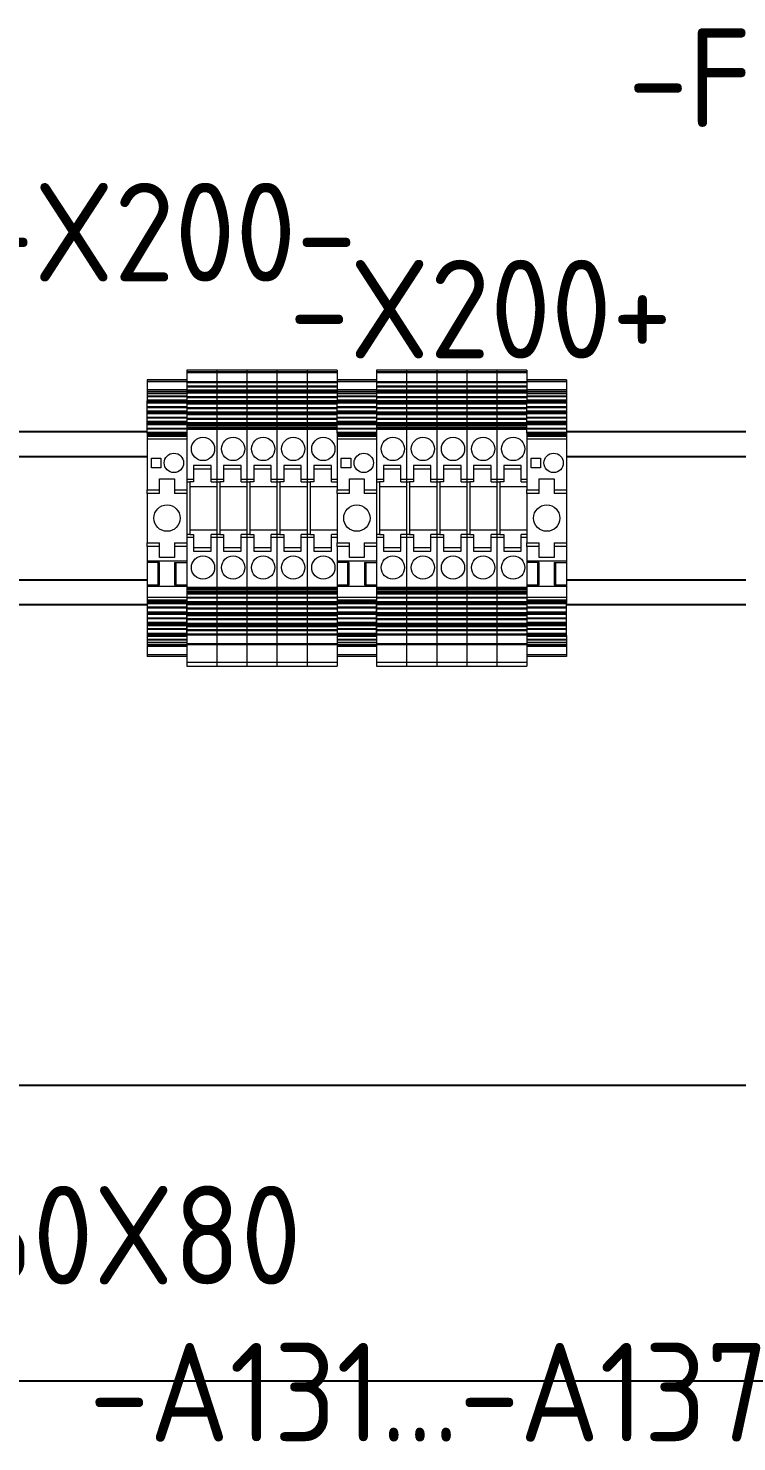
# Model space of a CAD drawing. Header units: millimetres. Extents: x 42151 to 59780, y 37376 to 44547.
# Drawn here: x 48140.4 to 48284.1, y 43322.4 to 43609.1 of the extents above; entities that cross this region are included whole.
import ezdxf
from ezdxf.enums import TextEntityAlignment as Align

# ---------------------------------------------------------------- set-up
doc = ezdxf.new("R2010")
doc.units = ezdxf.units.MM
doc.set_wipeout_variables(frame=1)
doc.layers.add('! NO PLOT !', color=7, linetype='Continuous', true_color=0xff75dd, plot=False)
doc.layers.add('000-PI-Oprema', color=30, linetype='Continuous', lineweight=5)
for name, color, linetype in [('000-PI_TEXT', 7, 'Continuous'), ('002-PI-Kabelska kanalica', 150, 'Continuous'), ('004-PI-DIN Šina', 3, 'Continuous')]:
    doc.layers.add(name, color=color, linetype=linetype)
doc.styles.add('PI0', font='isocpeur.ttf', dxfattribs={"width": 0.9})

# ---------------------------------------------------------------- blocks, each defined once
blk = doc.blocks.new('*U137')
at = {"layer": '002-PI-Kabelska kanalica'}
for p, q in [((-20, -100), (-20, 519)), ((40, -100), (40, 519))]:
    blk.add_line(p, q, dxfattribs=at)
blk = doc.blocks.new('*U134')
at = {"layer": '004-PI-DIN Šina'}
blk.add_lwpolyline([(610, -17.5), (610, 17.5), (0, 17.5), (0, -17.5)], close=True, dxfattribs=at)
for points in [[(0, 12.5), (610, 12.5)], [(0, -12.5), (610, -12.5)]]:
    blk.add_lwpolyline(points, dxfattribs=at)
blk = doc.blocks.new('1061200000 - Weidmuller granicnik wdu4')
blk.add_wipeout([(48546.87, 45247.35), (48554.87, 45247.35), (48554.87, 45191.25), (48546.87, 45191.25)]).dxf.layer = '! NO PLOT !'
at = {"layer": '000-PI-Oprema'}
for p, q in [((48546.87, 45247.35), (48546.87, 45243.12)), ((48554.87, 45247.35), (48546.87, 45247.35)), ((48554.87, 45247.3), (48546.87, 45247.3)), ((48554.87, 45247.35), (48554.87, 45202.05)), ((48546.87, 45247.04), (48554.87, 45247.04)), ((48554.87, 45245.3), (48546.87, 45245.3)), ((48546.87, 45245.08), (48554.87, 45245.08)), ((48546.87, 45244.89), (48554.87, 45244.89)), ((48554.87, 45244.51), (48546.87, 45244.51)), ((48554.87, 45244.06), (48546.87, 45244.06)), ((48546.87, 45243.94), (48554.87, 45243.94)), ((48546.87, 45243.26), (48554.87, 45243.26)), ((48546.87, 45243.12), (48554.87, 45243.12)), ((48546.87, 45243.12), (48554.87, 45243.12)), ((48546.87, 45240.93), (48546.87, 45243.12)), ((48546.87, 45242.88), (48554.87, 45242.88)), ((48554.87, 45242.72), (48546.87, 45242.72)), ((48546.87, 45242.69), (48554.87, 45242.69)), ((48554.87, 45241.87), (48546.87, 45241.87)), ((48546.87, 45241.75), (48554.87, 45241.75)), ((48546.87, 45241.07), (48554.87, 45241.07)), ((48546.87, 45240.93), (48554.87, 45240.93)), ((48546.87, 45240.93), (48554.87, 45240.93)), ((48546.87, 45238.73), (48546.87, 45240.93)), ((48546.87, 45240.69), (48554.87, 45240.69)), ((48554.87, 45240.53), (48546.87, 45240.53)), ((48546.87, 45240.5), (48554.87, 45240.5)), ((48554.87, 45239.68), (48546.87, 45239.68)), ((48554.87, 45239.56), (48546.87, 45239.56)), ((48554.87, 45238.88), (48546.87, 45238.88)), ((48554.87, 45238.73), (48546.87, 45238.73)), ((48554.87, 45238.73), (48546.87, 45238.73)), ((48546.87, 45236.54), (48546.87, 45238.73)), ((48554.87, 45238.5), (48546.87, 45238.5)), ((48554.87, 45238.33), (48546.87, 45238.33)), ((48546.87, 45238.3), (48554.87, 45238.3)), ((48554.87, 45237.48), (48546.87, 45237.48)), ((48554.87, 45237.37), (48546.87, 45237.37)), ((48554.87, 45236.68), (48546.87, 45236.68)), ((48554.87, 45236.54), (48546.87, 45236.54)), ((48554.87, 45236.54), (48546.87, 45236.54)), ((48546.87, 45236.54), (48546.87, 45225.05)), ((48554.87, 45236.3), (48546.87, 45236.3)), ((48554.87, 45236.14), (48546.87, 45236.14)), ((48546.87, 45236.11), (48554.87, 45236.11)), ((48554.87, 45236.06), (48546.87, 45236.06)), ((48554.87, 45235.88), (48546.87, 45235.88)), ((48554.87, 45235.34), (48546.87, 45235.34)), ((48547.69, 45231.47), (48549.64, 45231.47)), ((48547.69, 45229.52), (48547.69, 45231.47)), ((48549.64, 45231.47), (48549.64, 45229.52)), ((48549.64, 45229.52), (48547.69, 45229.52)), ((48549.37, 45225.05), (48549.37, 45227.3)), ((48549.37, 45227.3), (48552.37, 45227.3)), ((48552.37, 45227.3), (48552.37, 45224.3)), ((48546.87, 45225.05), (48549.37, 45225.05)), ((48549.37, 45224.3), (48546.87, 45224.3)), ((48546.87, 45224.3), (48546.87, 45214.3)), ((48552.37, 45225.05), (48554.87, 45225.05)), ((48554.87, 45224.3), (48552.37, 45224.3)), ((48546.87, 45214.3), (48549.37, 45214.3)), ((48549.37, 45213.55), (48546.87, 45213.55)), ((48546.87, 45213.55), (48546.87, 45191.25)), ((48549.37, 45211.3), (48549.37, 45213.55)), ((48552.37, 45214.3), (48552.37, 45211.3)), ((48552.37, 45214.3), (48554.87, 45214.3)), ((48554.87, 45213.55), (48552.37, 45213.55)), ((48546.87, 45210.65), (48554.87, 45210.65)), ((48549.33, 45210.3), (48546.87, 45210.3)), ((48548.99, 45210.3), (48548.99, 45205.8)), ((48549.33, 45205.8), (48549.33, 45210.3)), ((48552.37, 45211.3), (48549.37, 45211.3)), ((48552.4, 45210.3), (48554.87, 45210.3)), ((48552.4, 45210.3), (48552.4, 45205.8)), ((48552.74, 45205.8), (48552.74, 45210.3)), ((48546.87, 45205.8), (48549.33, 45205.8)), ((48554.87, 45205.45), (48546.87, 45205.45)), ((48552.4, 45205.8), (48554.87, 45205.8)), ((48546.87, 45203.25), (48554.87, 45203.25)), ((48546.87, 45202.72), (48554.87, 45202.72)), ((48554.87, 45202.54), (48546.87, 45202.54)), ((48546.87, 45202.48), (48554.87, 45202.48)), ((48546.87, 45202.45), (48554.87, 45202.45)), ((48554.87, 45202.29), (48546.87, 45202.29)), ((48554.87, 45202.05), (48546.87, 45202.05)), ((48554.87, 45202.05), (48546.87, 45202.05)), ((48554.87, 45201.91), (48546.87, 45201.91)), ((48554.87, 45201.22), (48546.87, 45201.22)), ((48554.87, 45199.86), (48554.87, 45202.05)), ((48546.87, 45201.11), (48554.87, 45201.11)), ((48546.87, 45200.29), (48554.87, 45200.29)), ((48546.87, 45200.26), (48554.87, 45200.26)), ((48554.87, 45200.1), (48546.87, 45200.1)), ((48554.87, 45199.86), (48546.87, 45199.86)), ((48554.87, 45199.86), (48546.87, 45199.86)), ((48554.87, 45199.72), (48546.87, 45199.72)), ((48554.87, 45199.03), (48546.87, 45199.03)), ((48546.87, 45198.92), (48554.87, 45198.92)), ((48554.87, 45197.67), (48554.87, 45199.86)), ((48554.87, 45198.1), (48546.87, 45198.1)), ((48546.87, 45198.07), (48554.87, 45198.07)), ((48546.87, 45197.91), (48554.87, 45197.91)), ((48546.87, 45197.67), (48554.87, 45197.67)), ((48546.87, 45197.67), (48554.87, 45197.67)), ((48546.87, 45197.53), (48554.87, 45197.53)), ((48554.87, 45196.84), (48546.87, 45196.84)), ((48554.87, 45196.72), (48546.87, 45196.72)), ((48554.87, 45195.9), (48546.87, 45195.9)), ((48546.87, 45195.87), (48554.87, 45195.87)), ((48546.87, 45195.71), (48554.87, 45195.71)), ((48546.87, 45195.47), (48554.87, 45195.47)), ((48546.87, 45195.47), (48554.87, 45195.47)), ((48554.87, 45195.47), (48554.87, 45197.67)), ((48554.87, 45195.47), (48554.87, 45191.25)), ((48546.87, 45195.33), (48554.87, 45195.33)), ((48554.87, 45194.65), (48546.87, 45194.65)), ((48554.87, 45194.53), (48546.87, 45194.53)), ((48554.87, 45194.09), (48546.87, 45194.09)), ((48546.87, 45193.7), (48554.87, 45193.7)), ((48554.87, 45193.52), (48546.87, 45193.52)), ((48546.87, 45193.3), (48554.87, 45193.3)), ((48554.87, 45191.56), (48546.87, 45191.56)), ((48546.87, 45191.3), (48554.87, 45191.3)), ((48554.87, 45191.25), (48546.87, 45191.25))]:
    blk.add_line(p, q, dxfattribs=at)
for centre, radius in [((48552.27, 45230.5), 1.97), ((48550.87, 45219.3), 2.67)]:
    blk.add_circle(centre, radius, dxfattribs=at)
for points in [[(48546.87, 45224.3), (48546.87, 45224.3), (48546.87, 45224.46), (48546.87, 45224.85), (48546.87, 45225.05)], [(48549.37, 45224.3), (48549.37, 45224.3), (48549.37, 45224.46), (48549.37, 45224.85), (48549.37, 45225.05)], [(48546.87, 45213.55), (48546.87, 45213.74), (48546.87, 45214.13), (48546.87, 45214.3), (48546.87, 45214.3)], [(48549.37, 45213.55), (48549.37, 45213.74), (48549.37, 45214.13), (48549.37, 45214.3), (48549.37, 45214.3)]]:
    blk.add_open_spline(points, degree=3, dxfattribs=at)
blk = doc.blocks.new('1020100000 - WEIDMULLER')
blk.add_wipeout([(48544.77, 45339.66), (48550.87, 45339.66), (48550.87, 45279.66), (48544.77, 45279.66)])
at = {"layer": '000-PI-Oprema', "ltscale": 0.25}
for p, q in [((48550.87, 45339.66), (48544.77, 45339.66)), ((48544.77, 45339.66), (48544.77, 45279.66)), ((48550.87, 45339.31), (48544.77, 45339.31)), ((48544.77, 45339.17), (48550.87, 45339.17)), ((48550.87, 45339.66), (48550.87, 45294.65)), ((48550.87, 45337.32), (48544.77, 45337.32)), ((48544.77, 45337.26), (48550.87, 45337.26)), ((48550.87, 45337.12), (48544.77, 45337.12)), ((48550.87, 45336.42), (48544.77, 45336.42)), ((48544.77, 45336.31), (48550.87, 45336.31)), ((48550.87, 45335.62), (48544.77, 45335.62)), ((48550.87, 45335.48), (48544.77, 45335.48)), ((48550.87, 45335.24), (48544.77, 45335.24)), ((48550.87, 45335.08), (48544.77, 45335.08)), ((48544.77, 45335.05), (48550.87, 45335.05)), ((48550.87, 45334.23), (48544.77, 45334.23)), ((48544.77, 45334.12), (48550.87, 45334.12)), ((48550.87, 45333.43), (48544.77, 45333.43)), ((48550.87, 45333.29), (48544.77, 45333.29)), ((48550.87, 45333.05), (48544.77, 45333.05)), ((48550.87, 45332.89), (48544.77, 45332.89)), ((48544.77, 45332.86), (48550.87, 45332.86)), ((48550.87, 45332.04), (48544.77, 45332.04)), ((48544.77, 45331.92), (48550.87, 45331.92)), ((48544.77, 45331.24), (48550.87, 45331.24)), ((48544.77, 45331.1), (48550.87, 45331.1)), ((48544.77, 45330.86), (48550.87, 45330.86)), ((48550.87, 45330.7), (48544.77, 45330.7)), ((48544.77, 45330.67), (48550.87, 45330.67)), ((48550.87, 45329.85), (48544.77, 45329.85)), ((48544.77, 45329.73), (48550.87, 45329.73)), ((48544.77, 45329.05), (48550.87, 45329.05)), ((48544.77, 45328.91), (48550.87, 45328.91)), ((48544.77, 45328.67), (48550.87, 45328.67)), ((48550.87, 45328.51), (48544.77, 45328.51)), ((48544.77, 45328.48), (48550.87, 45328.48)), ((48550.87, 45328.06), (48544.77, 45328.06)), ((48550.87, 45328), (48544.77, 45328)), ((48550.87, 45327.82), (48544.77, 45327.82)), ((48544.77, 45327.71), (48550.87, 45327.71)), ((48549.7, 45320.35), (48546.15, 45320.35)), ((48546.15, 45320.35), (48546.15, 45317.01)), ((48546.15, 45319.66), (48549.7, 45319.66)), ((48549.7, 45317.01), (48549.7, 45320.35)), ((48546.15, 45317.51), (48544.77, 45317.51)), ((48544.77, 45317.01), (48545.37, 45317.01)), ((48546.15, 45317.01), (48545.37, 45317.01)), ((48545.37, 45317.01), (48545.37, 45306.31)), ((48545.37, 45316.06), (48550.87, 45316.06)), ((48550.87, 45317.51), (48549.7, 45317.51)), ((48549.7, 45317.01), (48550.87, 45317.01)), ((48545.37, 45306.31), (48544.77, 45306.31)), ((48544.77, 45305.81), (48546.15, 45305.81)), ((48545.37, 45307.26), (48550.87, 45307.26)), ((48545.37, 45306.31), (48546.15, 45306.31)), ((48546.15, 45306.31), (48546.15, 45302.97)), ((48550.87, 45306.31), (48549.7, 45306.31)), ((48549.7, 45302.97), (48549.7, 45306.31)), ((48549.7, 45305.81), (48550.87, 45305.81)), ((48549.7, 45303.66), (48546.15, 45303.66)), ((48546.15, 45302.97), (48549.7, 45302.97)), ((48550.87, 45295.61), (48544.77, 45295.61)), ((48544.77, 45295.5), (48550.87, 45295.5)), ((48544.77, 45295.32), (48550.87, 45295.32)), ((48544.77, 45295.27), (48550.87, 45295.27)), ((48550.87, 45294.85), (48544.77, 45294.85)), ((48544.77, 45294.82), (48550.87, 45294.82)), ((48550.87, 45294.65), (48544.77, 45294.65)), ((48550.87, 45294.42), (48544.77, 45294.42)), ((48550.87, 45294.27), (48544.77, 45294.27)), ((48550.87, 45293.59), (48544.77, 45293.59)), ((48544.77, 45293.47), (48550.87, 45293.47)), ((48550.87, 45294.42), (48550.87, 45292.46)), ((48550.87, 45292.65), (48544.77, 45292.65)), ((48544.77, 45292.62), (48550.87, 45292.62)), ((48550.87, 45292.46), (48544.77, 45292.46)), ((48550.87, 45292.22), (48544.77, 45292.22)), ((48550.87, 45292.08), (48544.77, 45292.08)), ((48550.87, 45291.4), (48544.77, 45291.4)), ((48544.77, 45291.28), (48550.87, 45291.28)), ((48550.87, 45290.46), (48544.77, 45290.46)), ((48544.77, 45290.43), (48550.87, 45290.43)), ((48544.77, 45290.27), (48550.87, 45290.27)), ((48550.87, 45292.22), (48550.87, 45290.27)), ((48544.77, 45290.03), (48550.87, 45290.03)), ((48544.77, 45289.89), (48550.87, 45289.89)), ((48550.87, 45289.21), (48544.77, 45289.21)), ((48544.77, 45289.09), (48550.87, 45289.09)), ((48550.87, 45288.27), (48544.77, 45288.27)), ((48544.77, 45288.24), (48550.87, 45288.24)), ((48544.77, 45288.08), (48550.87, 45288.08)), ((48544.77, 45287.84), (48550.87, 45287.84)), ((48544.77, 45287.7), (48550.87, 45287.7)), ((48550.87, 45290.03), (48550.87, 45279.66)), ((48550.87, 45287.01), (48544.77, 45287.01)), ((48544.77, 45286.9), (48550.87, 45286.9)), ((48544.77, 45286.21), (48550.87, 45286.21)), ((48550.87, 45286.07), (48544.77, 45286.07)), ((48544.77, 45286.01), (48550.87, 45286.01)), ((48550.87, 45284.15), (48544.77, 45284.15)), ((48544.77, 45284.01), (48550.87, 45284.01)), ((48550.87, 45280.41), (48544.77, 45280.41)), ((48544.77, 45279.66), (48550.87, 45279.66))]:
    blk.add_line(p, q, dxfattribs=at)
for centre in [(48548.07, 45323.69), (48548.07, 45299.64)]:
    blk.add_circle(centre, 2.36, dxfattribs=at)
blk = doc.blocks.new('*U176')
at = {"layer": '000-PI-Oprema', "rotation": 90}
blk.add_blockref('1020100000 - WEIDMULLER', (45309.66, -48547.82), dxfattribs=at)
blk = doc.blocks.new('*U177')
at = {"layer": '000-PI-Oprema', "color": 0, "linetype": 'ByBlock', "lineweight": -2, "transparency": 16777216}
blk.add_blockref('*U176', (0, 0), dxfattribs=at)
blk.add_blockref('*U176', (0, 6.1), dxfattribs=at)
blk.add_blockref('*U176', (0, 12.2), dxfattribs=at)
blk.add_blockref('*U176', (0, 18.3), dxfattribs=at)
blk.add_blockref('*U176', (0, 24.4), dxfattribs=at)
blk = doc.blocks.new('*U178')
at = {"layer": '000-PI-Oprema', "rotation": 90}
blk.add_blockref('1020100000 - WEIDMULLER', (45309.66, -48547.82), dxfattribs=at)
blk = doc.blocks.new('*U179')
at = {"layer": '000-PI-Oprema', "color": 0, "linetype": 'ByBlock', "lineweight": -2, "transparency": 16777216}
blk.add_blockref('*U178', (0, 0), dxfattribs=at)
blk.add_blockref('*U178', (0, 6.1), dxfattribs=at)
blk.add_blockref('*U178', (0, 12.2), dxfattribs=at)
blk.add_blockref('*U178', (0, 18.3), dxfattribs=at)
blk.add_blockref('*U178', (0, 24.4), dxfattribs=at)

msp = doc.modelspace()

# ---------------------------------------------------------------- block references
msp.add_blockref('*U134', (47857.026, 43509.747))
at = {"rotation": 270}
msp.add_blockref('*U137', (47952.526, 43374.747), dxfattribs=at)

# ---------------------------------------------------------------- texts
at = {"insert": (48162.026, 43364.316), "char_height": 20, "width": 16.78721, "attachment_point": 5, "style": 'PI0'}
msp.add_mtext('{\\fISOCPEUR|b0|i0|c238|p34;6}0X80', dxfattribs=at)
at = {"layer": '000-PI_TEXT', "style": 'PI0', "width": 0.9}
for s, p in [('-F201', (48291.376, 43599.069)), ('-X200-', (48168.133, 43567.751)), ('-X200+', (48232.131, 43552.139)), ('-A131...-A137', (48221.611, 43332.472))]:
    msp.add_text(s, height=20, dxfattribs=at).set_placement(p, align=Align.MIDDLE)

# ---------------------------------------------------------------- next in the draw order: block references
at = {"layer": '000-PI-Oprema'}
msp.add_blockref('1061200000 - Weidmuller granicnik wdu4', (-382.341, -1709.55), dxfattribs=at)

# ---------------------------------------------------------------- next in the draw order: block references
at = {"layer": '000-PI-Oprema', "rotation": 270}
msp.add_blockref('*U177', (48175.576, 43509.747), dxfattribs=at)

# ---------------------------------------------------------------- next in the draw order: block references
at = {"layer": '000-PI-Oprema'}
msp.add_blockref('1061200000 - Weidmuller granicnik wdu4', (-343.841, -1709.55), dxfattribs=at)

# ---------------------------------------------------------------- next in the draw order: block references
at = {"layer": '000-PI-Oprema', "rotation": 270}
msp.add_blockref('*U179', (48214.076, 43509.747), dxfattribs=at)

# ---------------------------------------------------------------- next in the draw order: block references
at = {"layer": '000-PI-Oprema'}
msp.add_blockref('1061200000 - Weidmuller granicnik wdu4', (-305.341, -1709.55), dxfattribs=at)

doc.saveas('drawing.dxf')
